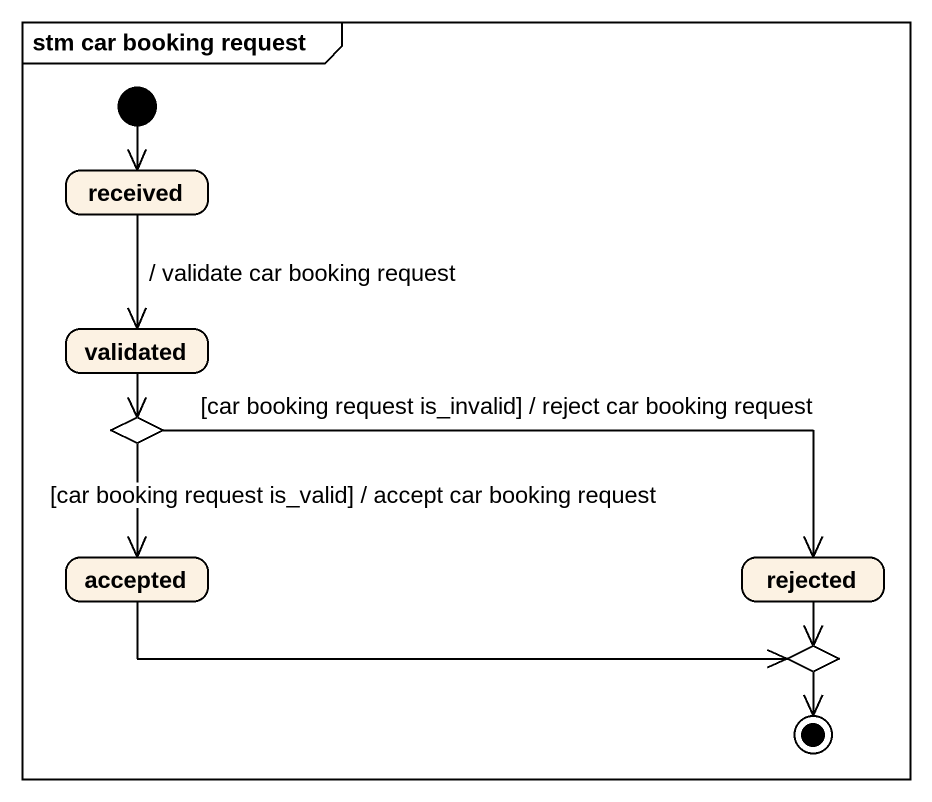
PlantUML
@startuml
mainframe stm car booking request
hide empty description
state received
state validated
state choice1 <<choice>>
state accepted
state rejected
state choice2 <<choice>>
[*] --> received
received --> validated : / validate car booking request
validated --> choice1
choice1 --> accepted : [car booking request is_valid] / accept car booking request
choice1 -right-> rejected : [car booking request is_invalid] / reject car booking request
accepted -right-> choice2
rejected --> choice2
choice2 --> [*]
@enduml
